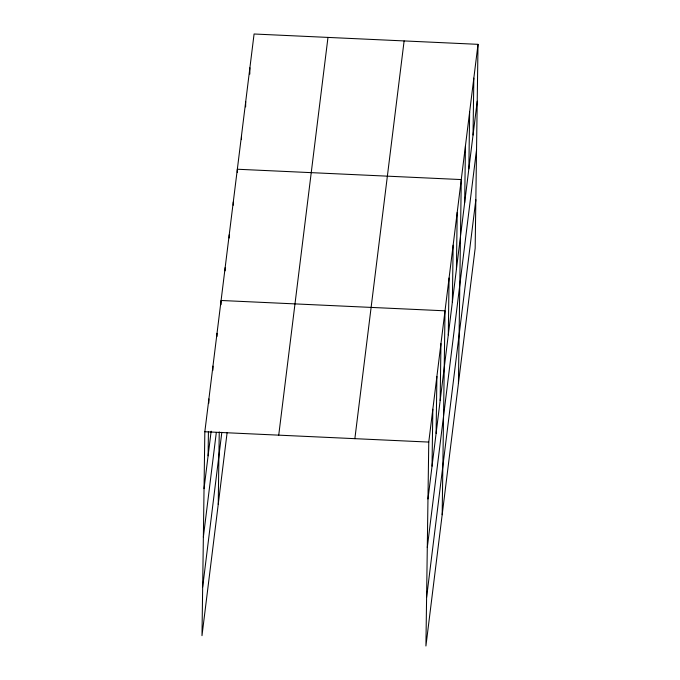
<?xml version="1.0" encoding="UTF-8"?>
<svg xmlns="http://www.w3.org/2000/svg" width="680" height="680" viewBox="0 0 680 680"><rect width="100%" height="100%" fill="white"/><g stroke="black" fill="none" stroke-linecap="round" stroke-linejoin="round"><path stroke-width="1.02" d="M478.014 44.336L428.765 442.077L425.918 646L475.167 248.259L478.014 44.336L254.082 34L204.833 431.74L201.986 635.664L227.12 432.625M208.097 455.812L208.437 431.587M208.837 403.138L208.896 398.922M212.899 370.328L212.959 366.112M216.98 336.455L217.022 333.302M218.237 504.407L219.249 431.936M221.025 304.7L221.085 300.483L445.017 310.82L442.17 514.743M225.105 270.835L225.148 267.673M229.168 238.017L229.211 234.855M233.231 205.207L233.274 202.045M237.294 172.388L237.337 169.235L461.269 179.571L458.422 383.495M241.459 139.638L241.519 135.422M245.633 106.888L245.709 101.617M249.806 74.128L249.892 67.804M432.038 466.157L432.828 409.267M436.101 433.339L436.892 376.448M440.164 400.528L440.954 343.638M448.29 334.9L449.081 278.01M452.353 302.09L453.144 245.2M456.416 269.272L457.206 212.381M464.661 202.657L465.46 145.758M468.851 168.844L469.642 111.954M473.034 135.04L473.833 78.149M204.034 488.631L211.148 431.205M203.354 537.149L216.308 432.556M202.657 587.137L221.833 432.301M278.732 435.149L327.981 37.408M354.866 438.668L404.115 40.927M427.975 498.967L477.224 101.227M427.295 547.485L476.544 149.753M426.598 597.482L475.847 199.742M204.833 431.74L428.765 442.077"/></g></svg>
